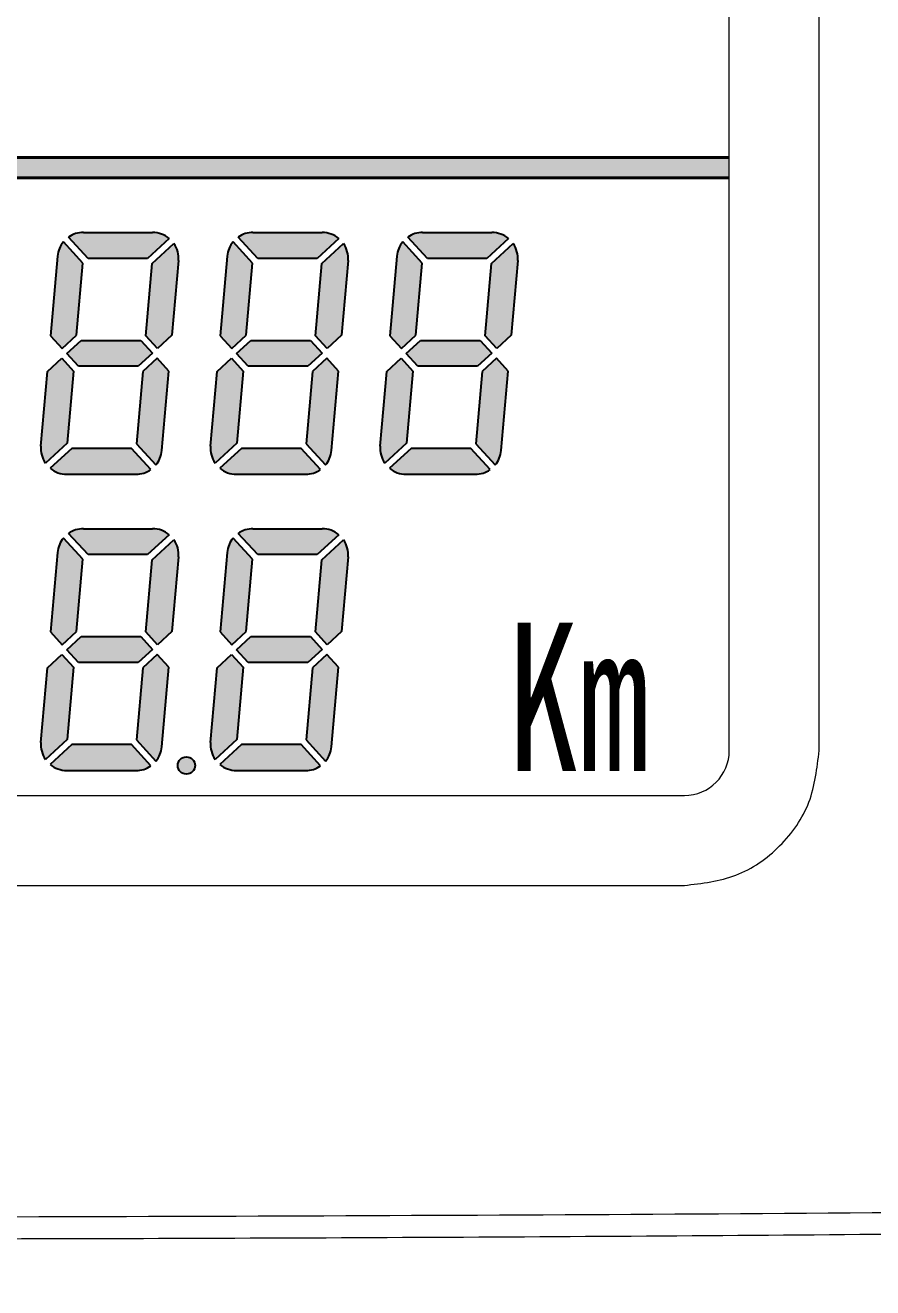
# Model space of a CAD drawing. Extents: x -871 to 2543, y 496 to 1402.
# Drawn here: x -566.47 to -547.61, y 856.45 to 884.52 of the extents above; entities that cross this region are included whole.
import ezdxf

# ---------------------------------------------------------------- set-up
doc = ezdxf.new("R2010")
doc.units = 0
doc.layers.get('0').update_dxf_attribs({"linetype": 'CONTINUOUS', "lineweight": 40})
doc.layers.get('DEFPOINTS').update_dxf_attribs({"linetype": 'CONTINUOUS'})
doc.layers.add('7', color=7, linetype='CONTINUOUS')
doc.layers.add('DWG', color=7, linetype='CONTINUOUS')
doc.layers.add('7标注层', color=4, linetype='CONTINUOUS', lineweight=20)
doc.layers.add('细实线1', color=7, linetype='CONTINUOUS', lineweight=15)
doc.styles.add('HZTXT1', font='', dxfattribs={"width": 0.7, "height": 5})
doc.styles.add('PC_TEXTSTYLE', font='txt.shx', dxfattribs={"width": 0.8, "bigfont": 'hzfs.shx'})
doc.styles.get('HZTXT1').set_extended_font_data('楷体_GB2312')
doc.dimstyles.new('副本 (2) (2)TH_GBDIM', dxfattribs={"dimtxt": 3.5, "dimasz": 2.5, "dimexe": 2, "dimexo": 0, "dimgap": 1.5, "dimtad": 1, "dimtoh": 1, "dimdec": 1, "dimdsep": 46, "dimtxsty": 'PC_TEXTSTYLE', "dimcen": 2.5, "dimazin": 2, "dimtfac": 0.714286, "dimtdec": 1, "dimtmove": 0, "dimatfit": 3, "dimfxl": 1, "dimtolj": 1, "dimtzin": 0, "dimarcsym": 0})

# ---------------------------------------------------------------- blocks, each defined once
blk = doc.blocks.new('*D6')
at = {"layer": '7', "color": 0, "lineweight": -2, "ltscale": 10, "transparency": 16777216}
for p, q in [((-736.0424831772239, 884.0431467354342), (-736.0424831772239, 809.0982892849106)), ((-409.9582568073661, 884.0431467354342), (-409.9582568073661, 809.0982892849106)), ((-412.4582568073661, 811.0982892849106), (-733.5424831772239, 811.0982892849106))]:
    blk.add_line(p, q, dxfattribs=at)
at = {"layer": '7', "color": 0, "ltscale": 10, "transparency": 16777216}
for points in [[(-733.5424831772239, 811.5149559515772), (-733.5424831772239, 810.681622618244), (-736.0424831772239, 811.0982892849106)], [(-412.4582568073661, 811.5149559515772), (-412.4582568073661, 810.681622618244), (-409.9582568073661, 811.0982892849106)]]:
    blk.add_solid(points, dxfattribs=at)
at = {"layer": 'DEFPOINTS', "color": 0, "ltscale": 10, "transparency": 16777216}
for p in [(-736.0424831772239, 884.0431467354342), (-409.9582568073661, 884.0431467354342), (-736.0424831772239, 811.0982892849106)]:
    blk.add_point(p, dxfattribs=at)
at = {"layer": '7', "color": 0, "ltscale": 10, "transparency": 16777216, "insert": (-573.000369992295, 814.3482892849106), "char_height": 3.5, "attachment_point": 5, "style": 'PC_TEXTSTYLE'}
blk.add_mtext('\\A1;326.1', dxfattribs=at)
blk = doc.blocks.new('*D10')
at = {"layer": '7', "color": 0, "lineweight": -2, "ltscale": 10, "transparency": 16777216}
for p, q in [((-409.5025982283444, 895.2436909067153), (-367.5961628617891, 895.2436909067153)), ((-369.5961628617891, 847.9947976710546), (-369.5961628617891, 892.7436909067153)), ((-573.0003715285559, 845.4947976710546), (-367.5961628617891, 845.4947976710546))]:
    blk.add_line(p, q, dxfattribs=at)
at = {"layer": '7', "color": 0, "ltscale": 10, "transparency": 16777216}
for points in [[(-370.0128295284558, 892.7436909067153), (-369.1794961951225, 892.7436909067153), (-369.5961628617891, 895.2436909067153)], [(-370.0128295284558, 847.9947976710546), (-369.1794961951225, 847.9947976710546), (-369.5961628617891, 845.4947976710546)]]:
    blk.add_solid(points, dxfattribs=at)
at = {"layer": 'DEFPOINTS', "color": 0, "ltscale": 10, "transparency": 16777216}
for p in [(-409.5025982283444, 895.2436909067153), (-369.5961628617891, 895.2436909067153), (-573.0003715285559, 845.4947976710546)]:
    blk.add_point(p, dxfattribs=at)
at = {"layer": '7', "color": 0, "ltscale": 10, "transparency": 16777216, "insert": (-372.8461628617893, 871.60085585149), "char_height": 3.5, "attachment_point": 5, "rotation": 90, "style": 'PC_TEXTSTYLE'}
blk.add_mtext('\\A1;49.7', dxfattribs=at)

msp = doc.modelspace()

# ---------------------------------------------------------------- hatches: boundary and pattern name
h = msp.add_hatch(color=256)
edge = h.paths.add_edge_path()
edge.add_line((-563.533697457404, 877.1165224577776), (-563.8533011896649, 876.8236595945748))
edge.add_line((-563.8533011896649, 876.8236595945746), (-563.9939542060775, 875.215988260441))
edge.add_line((-563.9939542060771, 875.215988260441), (-563.5605592228081, 874.7430206308791))
edge.add_arc((-564.0030368477811, 875.112173190711), 0.5762465280000839, 320.1622556607201, 354.9999999999768)
edge.add_line((-563.4289831117936, 875.0619499965569), (-563.2740241711427, 876.8331387929798))
edge.add_line((-563.2740241711432, 876.8331387929798), (-563.5336974574035, 877.1165224577771))
edge = h.paths.add_edge_path()
edge.add_line((-565.6546723431844, 877.1165224577776), (-565.3949990569232, 876.83313879298))
edge.add_line((-565.3949990569232, 876.8331387929798), (-565.5356520733359, 875.2254674588467))
edge.add_line((-565.5356520733359, 875.2254674588467), (-566.0185316670019, 874.7829898338737))
edge.add_arc((-565.545564037439, 875.1121731907106), 0.5762465280000237, 174.9999999999731, 214.8377443391902, ccw=False)
edge.add_line((-566.1196177734265, 875.1623963848642), (-565.9742760754449, 876.8236595945746))
edge.add_line((-565.9742760754449, 876.8236595945746), (-565.6546723431844, 877.1165224577774))
h.paths.add_polyline_path([(-565.5413780750483, 877.220337527508), (-565.2217743427879, 877.5132003907106), (-563.8971858133951, 877.5132003907106), (-563.6375125271348, 877.2298167259132), (-563.9571162593953, 876.9369538627107), (-565.2817047887876, 876.9369538627107)])
edge = h.paths.add_edge_path()
edge.add_line((-563.6432385288473, 879.2246867945746), (-563.1603589351809, 879.667164419548))
edge.add_arc((-563.6333265647432, 879.3379810627102), 0.5762465280000346, -5.0000000000009095, 34.83774433924401, ccw=False)
edge.add_line((-563.0592728287558, 879.287757868557), (-563.2046145267383, 877.6264946588465))
edge.add_line((-563.2046145267383, 877.6264946588462), (-563.5242182589988, 877.3336317956437))
edge.add_line((-563.5242182589988, 877.3336317956441), (-563.78389154526, 877.6170154604413))
edge.add_line((-563.7838915452595, 877.617015460441), (-563.6432385288468, 879.2246867945746))
edge = h.paths.add_edge_path()
edge.add_line((-565.0716421279691, 879.3379810627107), (-565.505037111238, 879.8109486922724))
edge.add_arc((-565.1758537544011, 879.3379810627102), 0.5762465280002314, 90, 124.83774433923949, ccw=False)
edge.add_line((-565.1758537544011, 879.9142275907107), (-563.6333265647432, 879.9142275907107))
edge.add_arc((-563.6333265647432, 879.3379810627102), 0.576246528000321, 50.16225566073541, 89.99999999997021, ccw=False)
edge.add_line((-563.2641740049113, 879.7804586876837), (-563.7470535985777, 879.3379810627102))
edge.add_line((-563.7470535985777, 879.3379810627102), (-565.0716421279691, 879.3379810627105))
edge = h.paths.add_edge_path()
edge.add_arc((-565.1758537544016, 879.3379810627112), 0.5762465279997375, 140.1622556608079, 175.0000000000448)
edge.add_line((-565.7499074903886, 879.3882042568644), (-565.90486643104, 877.617015460441))
edge.add_line((-565.90486643104, 877.617015460441), (-565.6451931447788, 877.3336317956439))
edge.add_line((-565.6451931447779, 877.3336317956437), (-565.3255894125174, 877.6264946588467))
edge.add_line((-565.3255894125178, 877.6264946588467), (-565.1849363961061, 879.23416599298))
edge.add_line((-565.1849363961061, 879.2341659929798), (-565.618331379375, 879.7071336225417))
edge = h.paths.add_edge_path()
edge.add_line((-565.4318370036054, 875.1121731907106), (-565.914716597271, 874.6696955657371))
edge.add_arc((-565.5455640374399, 875.1121731907097), 0.5762465279990895, 230.1622556607396, 269.9999999999702)
edge.add_line((-565.5455640374399, 874.5359266627106), (-564.0030368477807, 874.5359266627106))
edge.add_arc((-564.0030368477811, 875.112173190711), 0.5762465280003585, 270, 304.8377443392331)
edge.add_line((-563.6738534909438, 874.6392055611486), (-564.1072484742127, 875.1121731907106))
edge.add_line((-564.1072484742127, 875.1121731907106), (-565.431837003605, 875.1121731907106))
h = msp.add_hatch(color=256)
edge = h.paths.add_edge_path()
edge.add_line((-559.7580356641444, 877.1165224577776), (-560.0776393964053, 876.8236595945748))
edge.add_line((-560.0776393964048, 876.8236595945746), (-560.2182924128175, 875.215988260441))
edge.add_line((-560.218292412818, 875.215988260441), (-559.784897429549, 874.7430206308791))
edge.add_arc((-560.227375054522, 875.112173190711), 0.5762465280000839, 320.1622556607201, 354.9999999999768)
edge.add_line((-559.6533213185345, 875.0619499965574), (-559.4983623778836, 876.8331387929804))
edge.add_line((-559.4983623778836, 876.8331387929798), (-559.7580356641444, 877.1165224577771))
edge = h.paths.add_edge_path()
edge.add_line((-561.8790105499253, 877.1165224577776), (-561.6193372636641, 876.83313879298))
edge.add_line((-561.6193372636641, 876.8331387929798), (-561.7599902800767, 875.2254674588467))
edge.add_line((-561.7599902800763, 875.2254674588467), (-562.2428698737423, 874.7829898338737))
edge.add_arc((-561.7699022441799, 875.1121731907106), 0.5762465280000237, 174.9999999999731, 214.8377443391902, ccw=False)
edge.add_line((-562.3439559801674, 875.1623963848642), (-562.1986142821858, 876.8236595945746))
edge.add_line((-562.1986142821858, 876.8236595945746), (-561.8790105499248, 877.1165224577774))
h.paths.add_polyline_path([(-561.7657162817892, 877.220337527508), (-561.4461125495283, 877.5132003907106), (-560.121524020136, 877.5132003907106), (-559.8618507338748, 877.2298167259132), (-560.1814544661357, 876.9369538627107), (-561.5060429955275, 876.9369538627107)])
edge = h.paths.add_edge_path()
edge.add_line((-559.8675767355877, 879.2246867945746), (-559.3846971419213, 879.6671644195478))
edge.add_arc((-559.8576647714832, 879.3379810627107), 0.5762465280000346, -5.0000000000009095, 34.83774433924401, ccw=False)
edge.add_line((-559.2836110354957, 879.287757868557), (-559.4289527334782, 877.6264946588465))
edge.add_line((-559.4289527334782, 877.6264946588467), (-559.7485564657392, 877.3336317956441))
edge.add_line((-559.7485564657392, 877.3336317956441), (-560.0082297520004, 877.6170154604413))
edge.add_line((-560.0082297519999, 877.617015460441), (-559.8675767355872, 879.2246867945746))
edge = h.paths.add_edge_path()
edge.add_line((-561.29598033471, 879.3379810627107), (-561.7293753179789, 879.8109486922726))
edge.add_arc((-561.4001919611416, 879.3379810627102), 0.5762465280002314, 90, 124.83774433923949, ccw=False)
edge.add_line((-561.4001919611416, 879.9142275907107), (-559.8576647714837, 879.9142275907107))
edge.add_arc((-559.8576647714837, 879.3379810627102), 0.576246528000321, 50.16225566073541, 89.99999999997021, ccw=False)
edge.add_line((-559.4885122116522, 879.7804586876837), (-559.9713918053186, 879.3379810627102))
edge.add_line((-559.9713918053186, 879.3379810627102), (-561.29598033471, 879.3379810627105))
edge = h.paths.add_edge_path()
edge.add_arc((-561.4001919611425, 879.3379810627112), 0.5762465279997375, 140.1622556608079, 175.0000000000448)
edge.add_line((-561.974245697129, 879.3882042568644), (-562.1292046377804, 877.617015460441))
edge.add_line((-562.1292046377804, 877.617015460441), (-561.8695313515192, 877.3336317956439))
edge.add_line((-561.8695313515187, 877.3336317956437), (-561.5499276192583, 877.6264946588467))
edge.add_line((-561.5499276192583, 877.6264946588467), (-561.409274602847, 879.23416599298))
edge.add_line((-561.409274602846, 879.2341659929803), (-561.842669586115, 879.7071336225424))
edge = h.paths.add_edge_path()
edge.add_line((-561.6561752103454, 875.1121731907106), (-562.1390548040109, 874.6696955657371))
edge.add_arc((-561.7699022441803, 875.1121731907097), 0.5762465279990895, 230.1622556607396, 269.9999999999702)
edge.add_line((-561.7699022441808, 874.5359266627106), (-560.2273750545215, 874.5359266627106))
edge.add_arc((-560.227375054522, 875.112173190711), 0.5762465280003585, 270, 304.8377443392331)
edge.add_line((-559.8981916976846, 874.6392055611486), (-560.3315866809536, 875.1121731907103))
edge.add_line((-560.3315866809536, 875.1121731907106), (-561.6561752103459, 875.1121731907106))
h = msp.add_hatch(color=256)
edge = h.paths.add_edge_path()
edge.add_line((-555.9823738708852, 877.1165224577776), (-556.3019776031457, 876.8236595945748))
edge.add_line((-556.3019776031462, 876.8236595945746), (-556.4426306195588, 875.215988260441))
edge.add_line((-556.4426306195588, 875.215988260441), (-556.0092356362899, 874.7430206308791))
edge.add_arc((-556.4517132612633, 875.112173190711), 0.5762465280000839, 320.1622556607201, 354.9999999999768)
edge.add_line((-555.8776595252754, 875.0619499965574), (-555.7227005846249, 876.8331387929804))
edge.add_line((-555.7227005846249, 876.8331387929798), (-555.9823738708857, 877.1165224577771))
edge = h.paths.add_edge_path()
edge.add_line((-558.1033487566662, 877.1165224577776), (-557.843675470405, 876.83313879298))
edge.add_line((-557.843675470405, 876.8331387929798), (-557.9843284868176, 875.2254674588467))
edge.add_line((-557.9843284868172, 875.2254674588467), (-558.4672080804831, 874.7829898338737))
edge.add_arc((-557.9942404509208, 875.1121731907106), 0.5762465280000237, 174.9999999999731, 214.8377443391902, ccw=False)
edge.add_line((-558.5682941869087, 875.1623963848642), (-558.4229524889266, 876.8236595945746))
edge.add_line((-558.4229524889271, 876.8236595945746), (-558.1033487566662, 877.1165224577774))
h.paths.add_polyline_path([(-557.9900544885305, 877.220337527508), (-557.6704507562696, 877.5132003907106), (-556.3458622268769, 877.5132003907106), (-556.0861889406161, 877.2298167259132), (-556.405792672877, 876.9369538627107), (-557.7303812022689, 876.9369538627107)])
edge = h.paths.add_edge_path()
edge.add_line((-556.091914942329, 879.2246867945746), (-555.6090353486626, 879.6671644195478))
edge.add_arc((-556.0820029782245, 879.3379810627107), 0.5762465280000346, -5.0000000000009095, 34.83774433924401, ccw=False)
edge.add_line((-555.507949242237, 879.287757868557), (-555.6532909402196, 877.6264946588465))
edge.add_line((-555.6532909402191, 877.6264946588467), (-555.9728946724796, 877.3336317956441))
edge.add_line((-555.9728946724805, 877.3336317956441), (-556.2325679587417, 877.6170154604413))
edge.add_line((-556.2325679587412, 877.617015460441), (-556.0919149423286, 879.2246867945746))
edge = h.paths.add_edge_path()
edge.add_line((-557.5203185414513, 879.3379810627107), (-557.9537135247202, 879.8109486922726))
edge.add_arc((-557.6245301678829, 879.3379810627102), 0.5762465280002314, 90, 124.83774433923949, ccw=False)
edge.add_line((-557.6245301678829, 879.9142275907107), (-556.082002978225, 879.9142275907107))
edge.add_arc((-556.082002978225, 879.3379810627102), 0.576246528000321, 50.16225566073541, 89.99999999997021, ccw=False)
edge.add_line((-555.7128504183935, 879.7804586876837), (-556.1957300120599, 879.3379810627102))
edge.add_line((-556.1957300120599, 879.3379810627102), (-557.5203185414517, 879.3379810627105))
edge = h.paths.add_edge_path()
edge.add_arc((-557.6245301678833, 879.3379810627112), 0.5762465279997375, 140.1622556608079, 175.0000000000448)
edge.add_line((-558.1985839038704, 879.3882042568644), (-558.3535428445217, 877.617015460441))
edge.add_line((-558.3535428445217, 877.617015460441), (-558.0938695582605, 877.3336317956439))
edge.add_line((-558.09386955826, 877.3336317956437), (-557.7742658259996, 877.6264946588467))
edge.add_line((-557.7742658259996, 877.6264946588467), (-557.6336128095878, 879.23416599298))
edge.add_line((-557.6336128095874, 879.2341659929803), (-558.0670077928563, 879.7071336225424))
edge = h.paths.add_edge_path()
edge.add_line((-557.8805134170867, 875.1121731907106), (-558.3633930107522, 874.6696955657371))
edge.add_arc((-557.9942404509217, 875.1121731907097), 0.5762465279990895, 230.1622556607396, 269.9999999999702)
edge.add_line((-557.9942404509221, 874.5359266627106), (-556.4517132612633, 874.5359266627106))
edge.add_arc((-556.4517132612633, 875.112173190711), 0.5762465280003585, 270, 304.8377443392331)
edge.add_line((-556.122529904426, 874.6392055611486), (-556.5559248876949, 875.1121731907103))
edge.add_line((-556.5559248876949, 875.1121731907106), (-557.8805134170876, 875.1121731907106))
h = msp.add_hatch(color=256)
edge = h.paths.add_edge_path()
edge.add_line((-563.533697457404, 870.5282848316442), (-563.8533011896649, 870.2354219684414))
edge.add_line((-563.8533011896649, 870.2354219684416), (-563.9939542060775, 868.6277506343081))
edge.add_line((-563.9939542060771, 868.6277506343081), (-563.5605592228081, 868.1547830047462))
edge.add_arc((-564.0030368477811, 868.5239355645776), 0.5762465280000839, 320.1622556607201, 354.9999999999768)
edge.add_line((-563.4289831117936, 868.473712370424), (-563.2740241711427, 870.2449011668468))
edge.add_line((-563.2740241711432, 870.2449011668468), (-563.5336974574035, 870.5282848316442))
edge = h.paths.add_edge_path()
edge.add_line((-565.6546723431844, 870.5282848316442), (-565.3949990569232, 870.2449011668466))
edge.add_line((-565.3949990569232, 870.2449011668468), (-565.5356520733359, 868.6372298327137))
edge.add_line((-565.5356520733359, 868.6372298327133), (-566.0185316670019, 868.1947522077403))
edge.add_arc((-565.545564037439, 868.5239355645772), 0.5762465280000237, 174.9999999999731, 214.8377443391902, ccw=False)
edge.add_line((-566.1196177734265, 868.5741587587313), (-565.9742760754449, 870.2354219684416))
edge.add_line((-565.9742760754449, 870.2354219684416), (-565.6546723431844, 870.5282848316444))
h.paths.add_polyline_path([(-565.5413780750483, 870.6320999013747), (-565.2217743427879, 870.9249627645777), (-563.8971858133951, 870.9249627645777), (-563.6375125271348, 870.6415790997803), (-563.9571162593953, 870.3487162365773), (-565.2817047887876, 870.3487162365773)])
edge = h.paths.add_edge_path()
edge.add_line((-563.6432385288473, 872.6364491684417), (-563.1603589351809, 873.0789267934149))
edge.add_arc((-563.6333265647432, 872.7497434365773), 0.5762465280000346, -5.0000000000009095, 34.83774433924401, ccw=False)
edge.add_line((-563.0592728287558, 872.6995202424237), (-563.2046145267383, 871.0382570327131))
edge.add_line((-563.2046145267383, 871.0382570327133), (-563.5242182589988, 870.7453941695107))
edge.add_line((-563.5242182589988, 870.7453941695107), (-563.78389154526, 871.0287778343081))
edge.add_line((-563.7838915452595, 871.0287778343081), (-563.6432385288468, 872.6364491684417))
edge = h.paths.add_edge_path()
edge.add_line((-565.0716421279691, 872.7497434365773), (-565.505037111238, 873.222711066139))
edge.add_arc((-565.1758537544011, 872.7497434365773), 0.5762465280002314, 90, 124.83774433923949, ccw=False)
edge.add_line((-565.1758537544011, 873.3259899645773), (-563.6333265647432, 873.3259899645773))
edge.add_arc((-563.6333265647432, 872.7497434365773), 0.576246528000321, 50.16225566073541, 89.99999999997021, ccw=False)
edge.add_line((-563.2641740049113, 873.1922210615508), (-563.7470535985777, 872.7497434365773))
edge.add_line((-563.7470535985777, 872.7497434365773), (-565.0716421279691, 872.7497434365773))
edge = h.paths.add_edge_path()
edge.add_arc((-565.1758537544016, 872.7497434365782), 0.5762465279997375, 140.1622556608079, 175.0000000000448)
edge.add_line((-565.7499074903886, 872.799966630731), (-565.90486643104, 871.0287778343077))
edge.add_line((-565.90486643104, 871.0287778343077), (-565.6451931447788, 870.7453941695105))
edge.add_line((-565.6451931447779, 870.7453941695107), (-565.3255894125174, 871.0382570327138))
edge.add_line((-565.3255894125178, 871.0382570327133), (-565.1849363961061, 872.6459283668466))
edge.add_line((-565.1849363961061, 872.6459283668469), (-565.618331379375, 873.1188959964088))
edge = h.paths.add_edge_path()
edge.add_line((-565.4318370036054, 868.5239355645776), (-565.914716597271, 868.0814579396044))
edge.add_arc((-565.5455640374399, 868.5239355645767), 0.5762465279990895, 230.1622556607396, 269.9999999999702)
edge.add_line((-565.5455640374399, 867.9476890365777), (-564.0030368477807, 867.9476890365777))
edge.add_arc((-564.0030368477811, 868.5239355645776), 0.5762465280003585, 270, 304.8377443392331)
edge.add_line((-563.6738534909438, 868.0509679350157), (-564.1072484742127, 868.5239355645776))
edge.add_line((-564.1072484742127, 868.5239355645776), (-565.431837003605, 868.5239355645776))
h = msp.add_hatch(color=256)
edge = h.paths.add_edge_path()
edge.add_line((-559.7580356641444, 870.5282848316442), (-560.0776393964053, 870.2354219684414))
edge.add_line((-560.0776393964048, 870.2354219684416), (-560.2182924128175, 868.6277506343081))
edge.add_line((-560.218292412818, 868.6277506343081), (-559.784897429549, 868.1547830047462))
edge.add_arc((-560.227375054522, 868.5239355645776), 0.5762465280000839, 320.1622556607201, 354.9999999999768)
edge.add_line((-559.6533213185345, 868.473712370424), (-559.4983623778836, 870.2449011668468))
edge.add_line((-559.4983623778836, 870.2449011668468), (-559.7580356641444, 870.5282848316442))
edge = h.paths.add_edge_path()
edge.add_line((-561.8790105499253, 870.5282848316442), (-561.6193372636641, 870.2449011668466))
edge.add_line((-561.6193372636641, 870.2449011668468), (-561.7599902800767, 868.6372298327137))
edge.add_line((-561.7599902800763, 868.6372298327133), (-562.2428698737423, 868.1947522077403))
edge.add_arc((-561.7699022441799, 868.5239355645772), 0.5762465280000237, 174.9999999999731, 214.8377443391902, ccw=False)
edge.add_line((-562.3439559801674, 868.5741587587313), (-562.1986142821858, 870.2354219684416))
edge.add_line((-562.1986142821858, 870.2354219684416), (-561.8790105499248, 870.5282848316444))
h.paths.add_polyline_path([(-561.7657162817892, 870.6320999013747), (-561.4461125495283, 870.9249627645777), (-560.121524020136, 870.9249627645777), (-559.8618507338748, 870.6415790997803), (-560.1814544661357, 870.3487162365773), (-561.5060429955275, 870.3487162365773)])
edge = h.paths.add_edge_path()
edge.add_line((-559.8675767355877, 872.6364491684417), (-559.3846971419213, 873.0789267934149))
edge.add_arc((-559.8576647714832, 872.7497434365773), 0.5762465280000346, -5.0000000000009095, 34.83774433924401, ccw=False)
edge.add_line((-559.2836110354957, 872.6995202424241), (-559.4289527334782, 871.0382570327135))
edge.add_line((-559.4289527334782, 871.0382570327133), (-559.7485564657392, 870.7453941695107))
edge.add_line((-559.7485564657392, 870.7453941695107), (-560.0082297520004, 871.0287778343081))
edge.add_line((-560.0082297519999, 871.0287778343081), (-559.8675767355872, 872.6364491684417))
edge = h.paths.add_edge_path()
edge.add_line((-561.29598033471, 872.7497434365778), (-561.7293753179789, 873.2227110661395))
edge.add_arc((-561.4001919611416, 872.7497434365773), 0.5762465280002314, 90, 124.83774433923949, ccw=False)
edge.add_line((-561.4001919611416, 873.3259899645777), (-559.8576647714837, 873.3259899645777))
edge.add_arc((-559.8576647714837, 872.7497434365773), 0.576246528000321, 50.16225566073541, 89.99999999997021, ccw=False)
edge.add_line((-559.4885122116522, 873.1922210615508), (-559.9713918053186, 872.7497434365773))
edge.add_line((-559.9713918053186, 872.7497434365773), (-561.29598033471, 872.7497434365773))
edge = h.paths.add_edge_path()
edge.add_arc((-561.4001919611425, 872.7497434365782), 0.5762465279997375, 140.1622556608079, 175.0000000000448)
edge.add_line((-561.974245697129, 872.799966630731), (-562.1292046377804, 871.0287778343077))
edge.add_line((-562.1292046377804, 871.0287778343077), (-561.8695313515192, 870.7453941695105))
edge.add_line((-561.8695313515187, 870.7453941695107), (-561.5499276192583, 871.0382570327138))
edge.add_line((-561.5499276192583, 871.0382570327138), (-561.409274602847, 872.6459283668471))
edge.add_line((-561.409274602846, 872.6459283668469), (-561.842669586115, 873.1188959964088))
edge = h.paths.add_edge_path()
edge.add_line((-561.6561752103454, 868.5239355645776), (-562.1390548040109, 868.0814579396044))
edge.add_arc((-561.7699022441803, 868.5239355645767), 0.5762465279990895, 230.1622556607396, 269.9999999999702)
edge.add_line((-561.7699022441808, 867.9476890365777), (-560.2273750545215, 867.9476890365777))
edge.add_arc((-560.227375054522, 868.5239355645781), 0.5762465280003585, 270, 304.8377443392331)
edge.add_line((-559.8981916976846, 868.0509679350157), (-560.3315866809536, 868.5239355645774))
edge.add_line((-560.3315866809536, 868.5239355645776), (-561.6561752103459, 868.5239355645776))
msp.add_hatch(color=256).paths.add_polyline_path([(-562.6901685891486, 868.0599320016759, 1), (-563.0758003865627, 868.0599320016759, 1)])
at = {"layer": '7标注层', "ltscale": 10}
msp.add_hatch(color=0, dxfattribs=at).paths.add_polyline_path([(-550.8003822132878, 881.5794884096304), (-595.2003608438235, 881.5794884096304), (-595.2003608438235, 881.1273366492403), (-550.8003822132878, 881.1273366492403)])

# ---------------------------------------------------------------- linework, layer by layer
at = {"color": 7, "linetype": 'Continuous', "lineweight": 15}
for p, q in [((-550.8003690542669, 868.3936909031167), (-550.8003690542669, 943.9936884403273)), ((-548.8003691921026, 868.3936909031167), (-548.8003691921026, 943.9936884403273)), ((-594.2003675067813, 867.3936909720346), (-551.8003692181796, 867.3936909720346)), ((-594.2003675067813, 865.3936911098704), (-551.8003692181796, 865.3936911098704))]:
    msp.add_line(p, q, dxfattribs=at)
for p, q in [((-595.2003608438235, 881.5794884096304), (-550.8003822132878, 881.5794884096304)), ((-595.2003608438235, 881.5794884096304), (-550.8003822132878, 881.5794884096304)), ((-595.2003608438235, 881.1273366492405), (-550.8003822132878, 881.1273366492408)), ((-550.8003822132878, 881.1273366492408), (-595.2003608438235, 881.1273366492405))]:
    msp.add_line(p, q)
msp.add_arc((-551.8003692711493, 868.3936909067154), 1.000000000000028, 270, 0, dxfattribs=at)
for points, knots in [([(-551.8003692181796, 865.3936911098704), (-551.4072581355379, 865.438785774845), (-550.621035842224, 865.5289751194812), (-549.6294009677426, 866.2227226185389), (-548.9356536979019, 867.2143576173175), (-548.8454640348668, 868.0005797424892), (-548.8003691921026, 868.3936909031167)], [0, 0, 0, 0, 0.2499999767326196, 0.50000003488639, 0.7499999550932084, 1, 1, 1, 1]), ([(-573.000369992295, 858.0084115922496), (-562.5878013790184, 858.0350307695403), (-541.7693795096413, 858.0882519566685), (-520.9548042996723, 858.4608471641516), (-510.5508737528712, 858.6470846742436)], [0, 0, 0, 0, 0.5001612840113004, 1, 1, 1, 1]), ([(-573.000369992295, 857.5306673258588), (-571.1908735487498, 857.5316641162283), (-562.1433413731627, 857.5366480955959), (-547.2090943668393, 857.6205533875475), (-528.1984544486995, 857.8376095585827), (-516.4269661560584, 858.0588408570854), (-510.5411060417086, 858.1694586858198)], [0, 0, 0, 0, 0.08690549553920633, 0.4345298770445896, 0.7172593677351385, 1, 1, 1, 1])]:
    msp.add_open_spline(points, degree=3, knots=knots, dxfattribs=at)
at = {"layer": 'DWG'}
for p, q in [((-565.1849363961056, 879.2341659929798), (-565.6183313793746, 879.7071336225422)), ((-565.0716421279691, 879.3379810627107), (-565.505037111238, 879.8109486922726)), ((-565.1758537544007, 879.9142275907107), (-563.6333265647432, 879.9142275907107)), ((-563.2641740049108, 879.7804586876841), (-563.7470535985773, 879.3379810627107)), ((-563.6432385288468, 879.2246867945746), (-563.1603589351804, 879.667164419548)), ((-561.409274602846, 879.2341659929798), (-561.842669586115, 879.7071336225422)), ((-561.29598033471, 879.3379810627107), (-561.7293753179789, 879.8109486922726)), ((-561.4001919611416, 879.9142275907107), (-559.8576647714837, 879.9142275907107)), ((-559.4885122116522, 879.7804586876841), (-559.9713918053186, 879.3379810627107)), ((-559.8675767355877, 879.2246867945746), (-559.3846971419213, 879.667164419548)), ((-557.6336128095874, 879.2341659929798), (-558.0670077928563, 879.7071336225422)), ((-557.5203185414513, 879.3379810627107), (-557.9537135247202, 879.8109486922726)), ((-557.6245301678829, 879.9142275907107), (-556.082002978225, 879.9142275907107)), ((-555.7128504183935, 879.7804586876841), (-556.1957300120599, 879.3379810627107)), ((-556.091914942329, 879.2246867945746), (-555.6090353486626, 879.667164419548)), ((-565.7499074903886, 879.3882042568644), (-565.90486643104, 877.617015460441)), ((-561.974245697129, 879.3882042568644), (-562.1292046377804, 877.617015460441)), ((-558.1985839038704, 879.3882042568644), (-558.3535428445217, 877.617015460441)), ((-565.3255894125178, 877.6264946588467), (-565.1849363961056, 879.2341659929798)), ((-563.7470535985773, 879.3379810627107), (-565.0716421279691, 879.3379810627107)), ((-563.7838915452595, 877.617015460441), (-563.6432385288468, 879.2246867945746)), ((-563.0592728287558, 879.287757868557), (-563.2046145267383, 877.6264946588462)), ((-561.5499276192583, 877.6264946588467), (-561.409274602846, 879.2341659929798)), ((-559.9713918053186, 879.3379810627107), (-561.29598033471, 879.3379810627107)), ((-560.0082297519999, 877.617015460441), (-559.8675767355877, 879.2246867945746)), ((-559.2836110354957, 879.287757868557), (-559.4289527334782, 877.6264946588462)), ((-557.7742658259996, 877.6264946588467), (-557.6336128095874, 879.2341659929798)), ((-556.1957300120599, 879.3379810627107), (-557.5203185414513, 879.3379810627107)), ((-556.2325679587412, 877.617015460441), (-556.091914942329, 879.2246867945746)), ((-555.507949242237, 879.287757868557), (-555.6532909402191, 877.6264946588462)), ((-565.90486643104, 877.617015460441), (-565.6451931447779, 877.3336317956437)), ((-565.6451931447779, 877.3336317956437), (-565.3255894125178, 877.6264946588467)), ((-565.5413780750483, 877.220337527508), (-565.2217743427879, 877.5132003907106)), ((-565.2217743427879, 877.5132003907106), (-563.8971858133947, 877.5132003907106)), ((-563.8971858133947, 877.5132003907106), (-563.6375125271348, 877.2298167259132)), ((-563.5242182589988, 877.3336317956441), (-563.7838915452595, 877.617015460441)), ((-563.2046145267383, 877.6264946588462), (-563.5242182589988, 877.3336317956441)), ((-562.1292046377804, 877.617015460441), (-561.8695313515187, 877.3336317956437)), ((-561.8695313515187, 877.3336317956437), (-561.5499276192583, 877.6264946588467)), ((-561.7657162817892, 877.220337527508), (-561.4461125495283, 877.5132003907106)), ((-561.4461125495283, 877.5132003907106), (-560.121524020136, 877.5132003907106)), ((-560.121524020136, 877.5132003907106), (-559.8618507338748, 877.2298167259132)), ((-559.7485564657392, 877.3336317956441), (-560.0082297519999, 877.617015460441)), ((-559.4289527334782, 877.6264946588462), (-559.7485564657392, 877.3336317956441)), ((-558.3535428445217, 877.617015460441), (-558.09386955826, 877.3336317956437)), ((-558.09386955826, 877.3336317956437), (-557.7742658259996, 877.6264946588467)), ((-557.9900544885305, 877.220337527508), (-557.6704507562696, 877.5132003907106)), ((-557.6704507562696, 877.5132003907106), (-556.3458622268769, 877.5132003907106)), ((-556.3458622268769, 877.5132003907106), (-556.0861889406161, 877.2298167259132)), ((-555.9728946724805, 877.3336317956441), (-556.2325679587412, 877.617015460441)), ((-555.6532909402191, 877.6264946588462), (-555.9728946724805, 877.3336317956441)), ((-565.2817047887871, 876.9369538627107), (-565.5413780750483, 877.220337527508)), ((-563.6375125271348, 877.2298167259132), (-563.9571162593953, 876.9369538627107)), ((-561.5060429955275, 876.9369538627107), (-561.7657162817892, 877.220337527508)), ((-559.8618507338748, 877.2298167259132), (-560.1814544661357, 876.9369538627107)), ((-557.7303812022689, 876.9369538627107), (-557.9900544885305, 877.220337527508)), ((-556.0861889406161, 877.2298167259132), (-556.405792672877, 876.9369538627107)), ((-565.9742760754449, 876.8236595945746), (-565.654672343184, 877.1165224577776)), ((-565.654672343184, 877.1165224577776), (-565.3949990569232, 876.8331387929798)), ((-563.9571162593953, 876.9369538627107), (-565.2817047887871, 876.9369538627107)), ((-563.5336974574035, 877.1165224577776), (-563.8533011896644, 876.8236595945746)), ((-563.2740241711432, 876.8331387929802), (-563.5336974574035, 877.1165224577776)), ((-562.1986142821858, 876.8236595945746), (-561.8790105499253, 877.1165224577776)), ((-561.8790105499253, 877.1165224577776), (-561.6193372636641, 876.8331387929798)), ((-560.1814544661357, 876.9369538627107), (-561.5060429955275, 876.9369538627107)), ((-559.7580356641444, 877.1165224577776), (-560.0776393964048, 876.8236595945746)), ((-559.4983623778836, 876.8331387929802), (-559.7580356641444, 877.1165224577776)), ((-558.4229524889271, 876.8236595945746), (-558.1033487566662, 877.1165224577776)), ((-558.1033487566662, 877.1165224577776), (-557.843675470405, 876.8331387929798)), ((-556.405792672877, 876.9369538627107), (-557.7303812022689, 876.9369538627107)), ((-555.9823738708852, 877.1165224577776), (-556.3019776031462, 876.8236595945746)), ((-555.7227005846249, 876.8331387929802), (-555.9823738708852, 877.1165224577776)), ((-566.1196177734265, 875.1623963848642), (-565.9742760754449, 876.8236595945746)), ((-565.3949990569232, 876.8331387929798), (-565.5356520733359, 875.2254674588467)), ((-563.8533011896644, 876.8236595945746), (-563.9939542060766, 875.2159882604415)), ((-563.4289831117936, 875.0619499965569), (-563.2740241711432, 876.8331387929802)), ((-562.3439559801674, 875.1623963848642), (-562.1986142821858, 876.8236595945746)), ((-561.6193372636641, 876.8331387929798), (-561.7599902800763, 875.2254674588467)), ((-560.0776393964048, 876.8236595945746), (-560.218292412818, 875.2159882604415)), ((-559.6533213185345, 875.0619499965569), (-559.4983623778836, 876.8331387929802)), ((-558.5682941869087, 875.1623963848642), (-558.4229524889271, 876.8236595945746)), ((-557.843675470405, 876.8331387929798), (-557.9843284868172, 875.2254674588467)), ((-556.3019776031462, 876.8236595945746), (-556.4426306195588, 875.2159882604415)), ((-555.8776595252754, 875.0619499965569), (-555.7227005846249, 876.8331387929802)), ((-565.5356520733359, 875.2254674588467), (-566.0185316670014, 874.7829898338737)), ((-563.9939542060766, 875.2159882604415), (-563.5605592228081, 874.7430206308791)), ((-561.7599902800763, 875.2254674588467), (-562.2428698737427, 874.7829898338737)), ((-560.218292412818, 875.2159882604415), (-559.784897429549, 874.7430206308791)), ((-557.9843284868172, 875.2254674588467), (-558.4672080804836, 874.7829898338737)), ((-556.4426306195588, 875.2159882604415), (-556.0092356362899, 874.7430206308791)), ((-565.431837003605, 875.1121731907106), (-565.9147165972705, 874.6696955657371)), ((-564.1072484742127, 875.1121731907106), (-565.431837003605, 875.1121731907106)), ((-563.6738534909438, 874.6392055611486), (-564.1072484742127, 875.1121731907106)), ((-561.6561752103454, 875.1121731907106), (-562.1390548040114, 874.6696955657371)), ((-560.3315866809536, 875.1121731907106), (-561.6561752103454, 875.1121731907106)), ((-559.8981916976846, 874.6392055611486), (-560.3315866809536, 875.1121731907106)), ((-557.8805134170867, 875.1121731907106), (-558.3633930107527, 874.6696955657371)), ((-556.5559248876949, 875.1121731907106), (-557.8805134170867, 875.1121731907106)), ((-556.122529904426, 874.6392055611486), (-556.5559248876949, 875.1121731907106)), ((-565.5455640374399, 874.5359266627106), (-564.0030368477811, 874.5359266627106)), ((-561.7699022441808, 874.5359266627106), (-560.227375054522, 874.5359266627106)), ((-557.9942404509221, 874.5359266627106), (-556.4517132612633, 874.5359266627106)), ((-565.0716421279691, 872.7497434365778), (-565.505037111238, 873.2227110661393)), ((-565.1758537544007, 873.3259899645777), (-563.6333265647432, 873.3259899645777)), ((-561.29598033471, 872.7497434365778), (-561.7293753179789, 873.2227110661393)), ((-561.4001919611416, 873.3259899645777), (-559.8576647714837, 873.3259899645777)), ((-565.1849363961056, 872.6459283668469), (-565.6183313793746, 873.1188959964088)), ((-563.2641740049108, 873.1922210615508), (-563.7470535985773, 872.7497434365773)), ((-563.6432385288468, 872.6364491684417), (-563.1603589351804, 873.0789267934147)), ((-561.409274602846, 872.6459283668469), (-561.842669586115, 873.1188959964088)), ((-559.4885122116522, 873.1922210615508), (-559.9713918053186, 872.7497434365773)), ((-559.8675767355877, 872.6364491684417), (-559.3846971419213, 873.0789267934147)), ((-565.7499074903886, 872.799966630731), (-565.90486643104, 871.0287778343081)), ((-565.3255894125178, 871.0382570327133), (-565.1849363961056, 872.6459283668469)), ((-563.7470535985773, 872.7497434365773), (-565.0716421279691, 872.7497434365778)), ((-563.7838915452595, 871.0287778343081), (-563.6432385288468, 872.6364491684417)), ((-563.0592728287558, 872.6995202424237), (-563.2046145267383, 871.0382570327133)), ((-561.974245697129, 872.799966630731), (-562.1292046377804, 871.0287778343081)), ((-561.5499276192583, 871.0382570327133), (-561.409274602846, 872.6459283668469)), ((-559.9713918053186, 872.7497434365773), (-561.29598033471, 872.7497434365778)), ((-560.0082297519999, 871.0287778343081), (-559.8675767355877, 872.6364491684417)), ((-559.2836110354957, 872.6995202424237), (-559.4289527334782, 871.0382570327133)), ((-565.90486643104, 871.0287778343081), (-565.6451931447779, 870.7453941695107)), ((-565.6451931447779, 870.7453941695107), (-565.3255894125178, 871.0382570327133)), ((-563.5242182589988, 870.7453941695107), (-563.7838915452595, 871.0287778343081)), ((-563.2046145267383, 871.0382570327133), (-563.5242182589988, 870.7453941695107)), ((-562.1292046377804, 871.0287778343081), (-561.8695313515187, 870.7453941695107)), ((-561.8695313515187, 870.7453941695107), (-561.5499276192583, 871.0382570327133)), ((-559.7485564657392, 870.7453941695107), (-560.0082297519999, 871.0287778343081)), ((-559.4289527334782, 871.0382570327133), (-559.7485564657392, 870.7453941695107)), ((-565.5413780750483, 870.6320999013747), (-565.2217743427879, 870.9249627645777)), ((-565.2217743427879, 870.9249627645777), (-563.8971858133947, 870.9249627645777)), ((-563.8971858133947, 870.9249627645777), (-563.6375125271348, 870.6415790997803)), ((-561.7657162817892, 870.6320999013747), (-561.4461125495283, 870.9249627645777)), ((-561.4461125495283, 870.9249627645777), (-560.121524020136, 870.9249627645777)), ((-560.121524020136, 870.9249627645777), (-559.8618507338748, 870.6415790997803)), ((-565.9742760754449, 870.2354219684416), (-565.654672343184, 870.5282848316442)), ((-565.654672343184, 870.5282848316442), (-565.3949990569232, 870.2449011668468)), ((-565.2817047887871, 870.3487162365773), (-565.5413780750483, 870.6320999013747)), ((-563.6375125271348, 870.6415790997803), (-563.9571162593953, 870.3487162365773)), ((-563.5336974574035, 870.5282848316442), (-563.8533011896644, 870.2354219684416)), ((-563.2740241711432, 870.2449011668468), (-563.5336974574035, 870.5282848316442)), ((-562.1986142821858, 870.2354219684416), (-561.8790105499253, 870.5282848316442)), ((-561.8790105499253, 870.5282848316442), (-561.6193372636641, 870.2449011668468)), ((-561.5060429955275, 870.3487162365773), (-561.7657162817892, 870.6320999013747)), ((-559.8618507338748, 870.6415790997803), (-560.1814544661357, 870.3487162365773)), ((-559.7580356641444, 870.5282848316442), (-560.0776393964048, 870.2354219684416)), ((-559.4983623778836, 870.2449011668468), (-559.7580356641444, 870.5282848316442)), ((-566.1196177734265, 868.5741587587313), (-565.9742760754449, 870.2354219684416)), ((-565.3949990569232, 870.2449011668468), (-565.5356520733359, 868.6372298327137)), ((-563.9571162593953, 870.3487162365773), (-565.2817047887871, 870.3487162365773)), ((-563.8533011896644, 870.2354219684416), (-563.9939542060766, 868.6277506343081)), ((-563.4289831117936, 868.473712370424), (-563.2740241711432, 870.2449011668468)), ((-562.3439559801674, 868.5741587587313), (-562.1986142821858, 870.2354219684416)), ((-561.6193372636641, 870.2449011668468), (-561.7599902800763, 868.6372298327137)), ((-560.1814544661357, 870.3487162365773), (-561.5060429955275, 870.3487162365773)), ((-560.0776393964048, 870.2354219684416), (-560.218292412818, 868.6277506343081)), ((-559.6533213185345, 868.473712370424), (-559.4983623778836, 870.2449011668468)), ((-565.5356520733359, 868.6372298327137), (-566.0185316670014, 868.1947522077403)), ((-565.431837003605, 868.5239355645776), (-565.9147165972705, 868.0814579396042)), ((-564.1072484742127, 868.5239355645776), (-565.431837003605, 868.5239355645776)), ((-563.6738534909438, 868.0509679350157), (-564.1072484742127, 868.5239355645776)), ((-563.9939542060766, 868.6277506343081), (-563.5605592228081, 868.1547830047462)), ((-561.7599902800763, 868.6372298327137), (-562.2428698737427, 868.1947522077403)), ((-561.6561752103454, 868.5239355645776), (-562.1390548040114, 868.0814579396042)), ((-560.3315866809536, 868.5239355645776), (-561.6561752103454, 868.5239355645776)), ((-559.8981916976846, 868.0509679350157), (-560.3315866809536, 868.5239355645776)), ((-560.218292412818, 868.6277506343081), (-559.784897429549, 868.1547830047462)), ((-565.5455640374399, 867.9476890365777), (-564.0030368477811, 867.9476890365777)), ((-561.7699022441808, 867.9476890365777), (-560.227375054522, 867.9476890365777))]:
    msp.add_line(p, q, dxfattribs=at)
msp.add_circle((-562.8829844878557, 868.0599320016759), 0.1928158987072537, dxfattribs=at)
for centre, radius, start, end in [((-565.1758537544011, 879.3379810627107), 0.5762465280000448, 140.1622556607881, 174.9999999999937), ((-565.1758537544007, 879.3379810627107), 0.5762465280001214, 90, 124.8377443392355), ((-563.6333265647428, 879.3379810627093), 0.5762465280013203, 50.16225566081789, 90.00000000005213), ((-563.6333265647428, 879.3379810627121), 0.5762465279997661, 354.9999999998759, 34.83774433910823), ((-561.400191961142, 879.3379810627107), 0.5762465279996957, 140.1622556607532, 174.999999999987), ((-561.4001919611416, 879.3379810627107), 0.5762465280001214, 90, 124.8377443392355), ((-559.8576647714837, 879.3379810627107), 0.5762465280000697, 50.16225566075813, 90), ((-559.8576647714827, 879.3379810627107), 0.576246527999734, 354.9999999999937, 34.83774433926894), ((-557.6245301678829, 879.3379810627107), 0.5762465280000448, 140.1622556607881, 174.9999999999937), ((-557.6245301678829, 879.3379810627107), 0.5762465280001214, 90, 124.8377443392355), ((-556.082002978225, 879.3379810627107), 0.5762465280000697, 50.16225566075813, 90), ((-556.0820029782245, 879.3379810627107), 0.5762465280001072, 355.0000000000003, 34.83774433923757), ((-565.5455640374395, 875.1121731907101), 0.5762465279997175, 174.9999999999477, 214.8377443391881), ((-561.7699022441803, 875.1121731907097), 0.5762465279997336, 174.9999999998891, 214.8377443391017), ((-557.9942404509217, 875.1121731907101), 0.5762465279997175, 174.9999999999477, 214.8377443391881), ((-564.0030368477811, 875.112173190711), 0.5762465280001328, 320.1622556607056, 354.9999999999478), ((-560.227375054522, 875.112173190711), 0.5762465280001328, 320.1622556607056, 354.9999999999478), ((-556.4517132612629, 875.112173190711), 0.5762465280001328, 320.1622556607056, 354.9999999999478), ((-565.5455640374399, 875.1121731907097), 0.576246527998735, 230.1622556607581, 270), ((-564.0030368477811, 875.1121731907108), 0.5762465280000697, 270, 304.8377443392355), ((-561.7699022441808, 875.1121731907097), 0.576246527998735, 230.1622556607581, 270), ((-560.227375054522, 875.1121731907108), 0.5762465280000697, 270, 304.8377443392355), ((-557.9942404509221, 875.1121731907097), 0.576246527998735, 230.1622556607581, 270), ((-556.4517132612633, 875.1121731907108), 0.5762465280000697, 270, 304.8377443392355), ((-565.1758537544007, 872.7497434365773), 0.5762465280000281, 90, 124.8377443392355), ((-563.6333265647428, 872.7497434365764), 0.5762465280012918, 50.16225566081685, 90.00000000005213), ((-561.4001919611416, 872.7497434365773), 0.5762465280000281, 90, 124.8377443392355), ((-559.8576647714837, 872.7497434365775), 0.5762465280000413, 50.16225566075813, 90), ((-565.1758537544007, 872.7497434365775), 0.5762465280004669, 140.1622556608028, 175.0000000000068), ((-563.6333265647428, 872.7497434365787), 0.5762465279997661, 354.9999999998759, 34.83774433910823), ((-561.4001919611416, 872.7497434365775), 0.5762465280001177, 140.1622556607819, 175.0000000000068), ((-559.8576647714827, 872.7497434365773), 0.576246527999734, 354.9999999999937, 34.83774433926894), ((-565.545564037439, 868.5239355645772), 0.5762465280001557, 174.9999999999413, 214.8377443391746), ((-564.0030368477811, 868.5239355645781), 0.5762465280001328, 320.1622556607056, 354.9999999999478), ((-561.7699022441799, 868.5239355645767), 0.5762465280001718, 174.9999999998826, 214.8377443390948), ((-560.227375054522, 868.5239355645781), 0.5762465280001328, 320.1622556607056, 354.9999999999478), ((-565.5455640374395, 868.5239355645765), 0.5762465279989389, 230.1622556607194, 269.9999999999479), ((-564.0030368477811, 868.5239355645776), 0.5762465280001834, 270, 304.8377443392355), ((-561.7699022441803, 868.5239355645765), 0.5762465279989389, 230.1622556607194, 269.9999999999479), ((-560.227375054522, 868.5239355645776), 0.5762465280001834, 270, 304.8377443392355)]:
    msp.add_arc(centre, radius, start, end, dxfattribs=at)
at = {"layer": '细实线1'}
for p, q in [((-550.8003822132878, 881.5794884096304), (-595.2003608438235, 881.5794884096304)), ((-595.2003608438235, 881.1273366492405), (-550.8003822132878, 881.1273366492408))]:
    msp.add_line(p, q, dxfattribs=at)

# ---------------------------------------------------------------- texts
at = {"style": 'HZTXT1', "width": 0.7}
msp.add_text('Km', height=3.3, dxfattribs=at).set_placement((-555.7293732895297, 867.9348783000373))

# ---------------------------------------------------------------- dimensions: what is measured, and where the dimension line sits
at = {"layer": '7', "color": 4, "ltscale": 5}
dim = msp.add_linear_dim(base=(-369.5961628617891, 895.2436909067153), p1=(-573.0003715285559, 845.4947976710546), p2=(-409.5025982283444, 895.2436909067153), angle=90, dimstyle='副本 (2) (2)TH_GBDIM', dxfattribs=at)
dim.commit()
dim.dimension.update_dxf_attribs({"geometry": '*D10', "text_midpoint": (-369.5961628617893, 871.60085585149), "dimtype": 160})
dim = msp.add_linear_dim(base=(-736.0424831772239, 811.0982892849106), p1=(-409.9582568073661, 884.0431467354342), p2=(-736.0424831772239, 884.0431467354342), dimstyle='副本 (2) (2)TH_GBDIM', dxfattribs=at)
dim.commit()
dim.dimension.update_dxf_attribs({"geometry": '*D6', "text_midpoint": (-573.000369992295, 814.3482892849106)})

doc.saveas('drawing.dxf')
